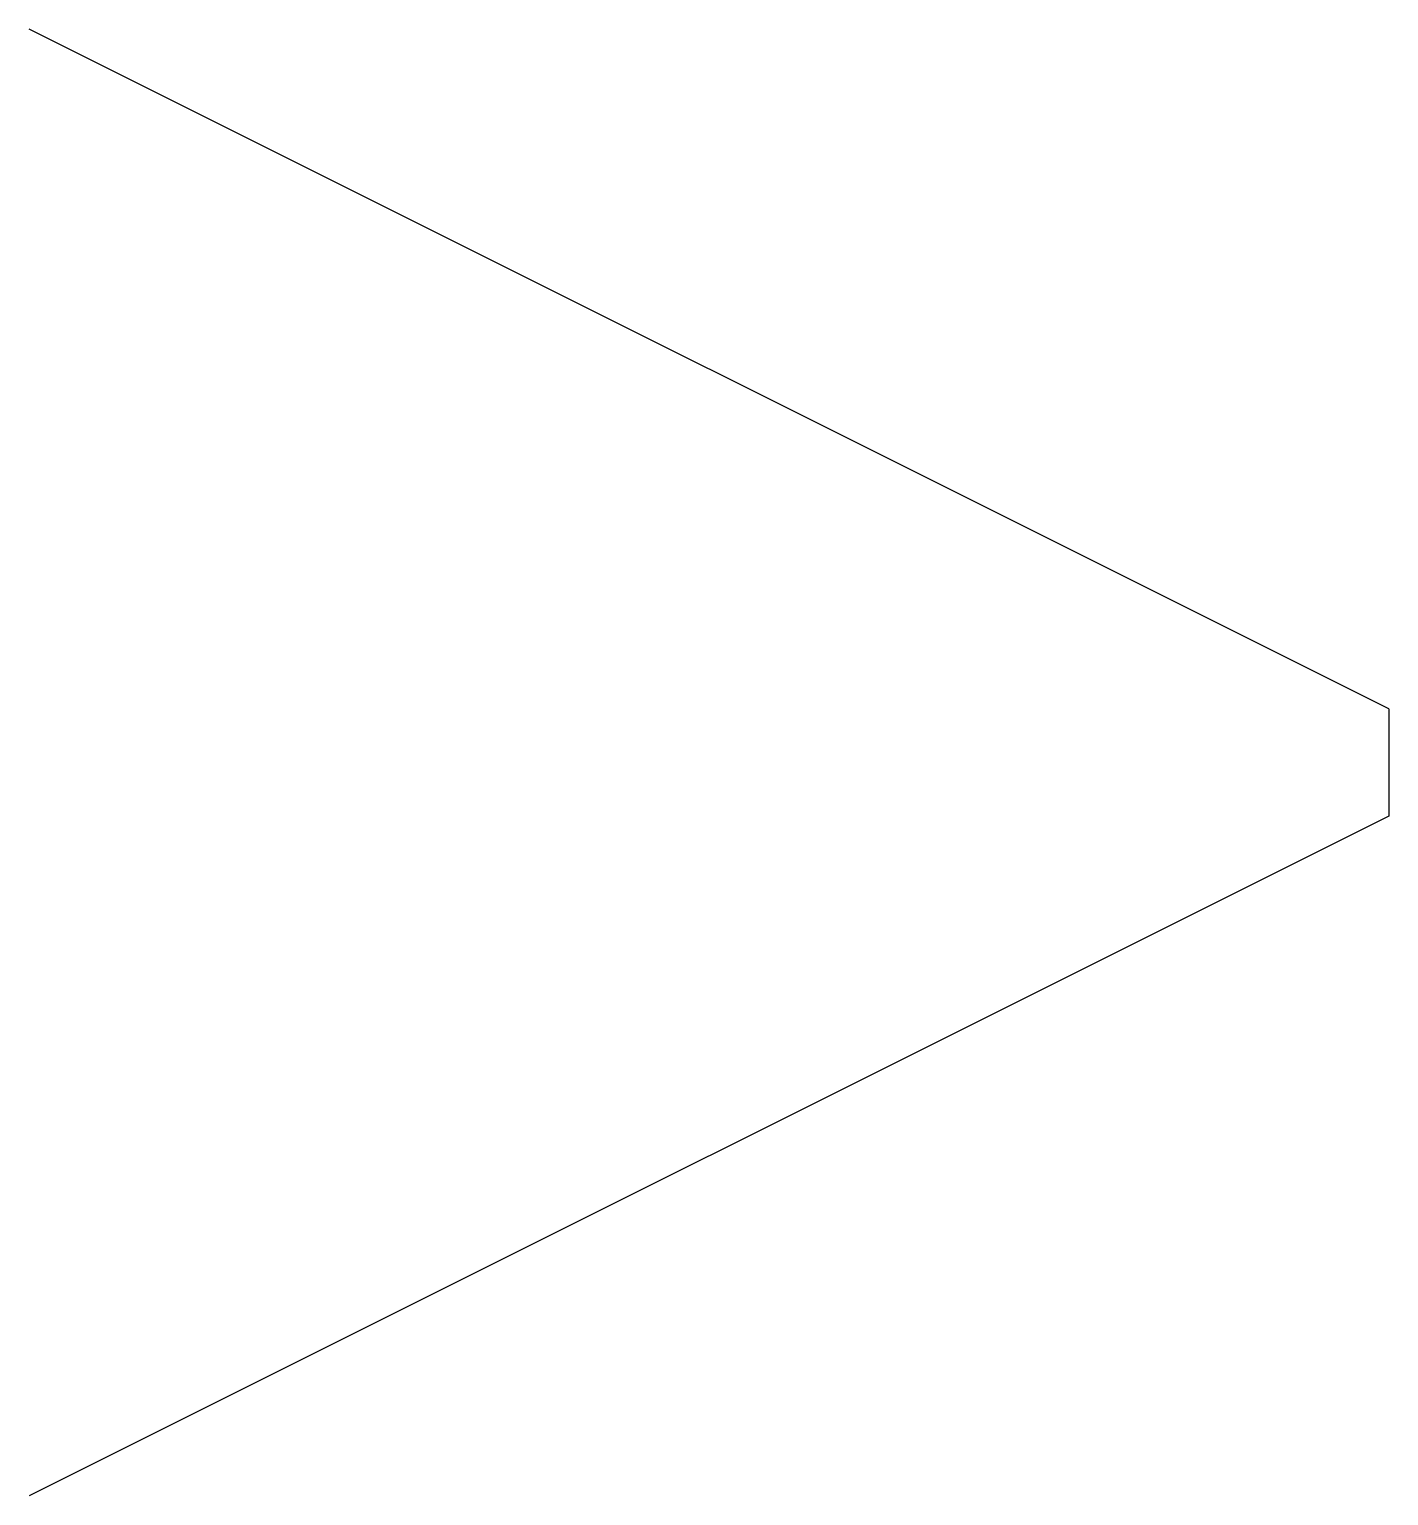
# Model space of a CAD drawing. Units: millimetres at full size, sheet at 1:100. Extents: x -15551 to -4200, y -9612 to 2633.
import ezdxf

# ---------------------------------------------------------------- set-up
doc = ezdxf.new("R2010")
doc.units = ezdxf.units.MM
doc.header["$LTSCALE"] = 100
doc.layers.add('0-0', color=7, linetype='Continuous')

msp = doc.modelspace()

# ---------------------------------------------------------------- linework, layer by layer
at = {"layer": '0-0'}
for p, q in [((-4200.5, -3042.6), (-15551, 2632.7)), ((-4200.5, -3042.6), (-4200.5, -3937)), ((-4200.5, -3937), (-15551, -9612.2))]:
    msp.add_line(p, q, dxfattribs=at)

doc.saveas('drawing.dxf')
